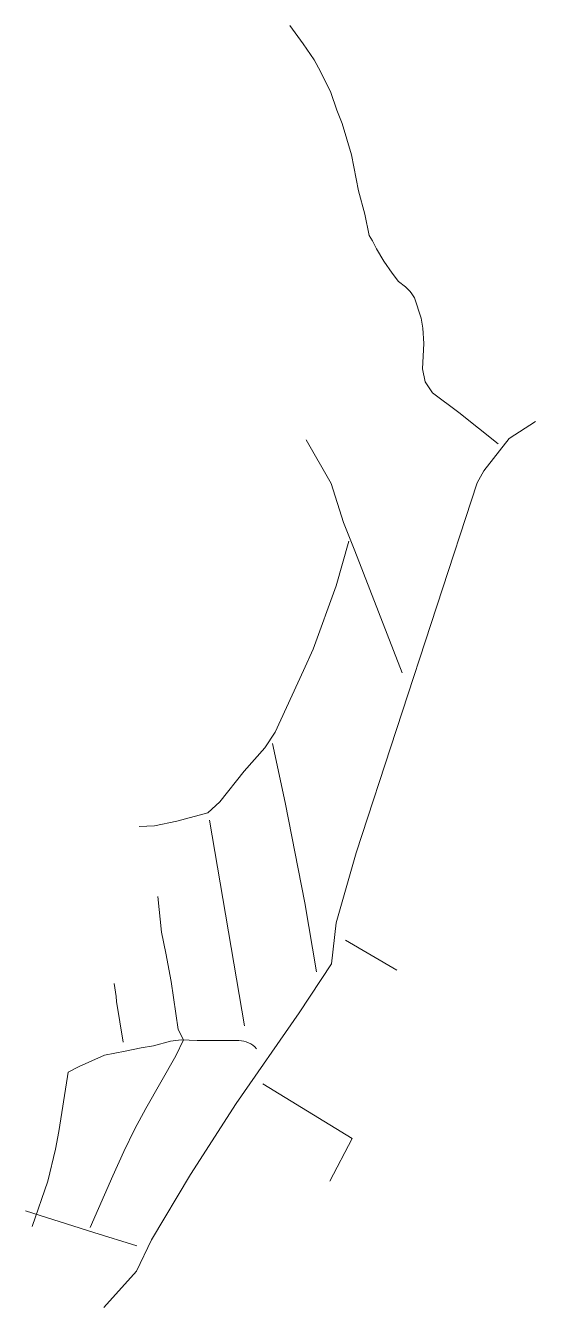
# Model space of a CAD drawing. Header units: metres. Extents: x 341202 to 343561, y 7371048 to 7372929.
# Drawn here: x 343154 to 343561, y 7371048 to 7372073 of the extents above.
import ezdxf

# ---------------------------------------------------------------- set-up
doc = ezdxf.new("R2010")
doc.units = ezdxf.units.M
doc.layers.add('ETAPA 2', color=254, linetype='Continuous', lineweight=9, true_color=0xc7f1ff)

msp = doc.modelspace()

# ---------------------------------------------------------------- linework, layer by layer
at = {"layer": 'ETAPA 2', "linetype": 'Continuous'}
for p, q in [((343269.6, 7371261), (343278.3, 7371262.3)), ((343278.3, 7371262.3), (343291, 7371261.6)), ((343291, 7371261.6), (343324.3, 7371261.6)), ((343217, 7371249.8), (343233.4, 7371253.1)), ((343233.4, 7371253.1), (343246.3, 7371255.7)), ((343246.3, 7371255.7), (343256.2, 7371257.5)), ((343256.2, 7371257.5), (343269.6, 7371261)), ((343196.8, 7371240.9), (343217, 7371249.8)), ((343180.4, 7371188.8), (343187.5, 7371232.8)), ((343187.5, 7371232.8), (343187.8, 7371236.4)), ((343187.8, 7371236.4), (343196.8, 7371240.9)), ((343177.8, 7371174.9), (343180.4, 7371188.8)), ((343171.6, 7371149.1), (343177.8, 7371174.9)), ((343159.1, 7371113), (343171.6, 7371149.1))]:
    msp.add_line(p, q, dxfattribs=at)
for points in [[(343365.1, 7372072.8), (343375.7, 7372058.3), (343384.5, 7372045.5), (343389.7, 7372036.1), (343397.8, 7372019.4), (343402.5, 7372005.3), (343407, 7371994.6), (343414.4, 7371969.4), (343420, 7371940.8), (343425, 7371922.1), (343428.5, 7371905), (343431.2, 7371900.9), (343434.2, 7371894.4), (343440.1, 7371884.6), (343446.9, 7371874.9), (343451.9, 7371868.4), (343457.6, 7371864), (343461.3, 7371860.4), (343462.6, 7371858.4), (343464.6, 7371855.3), (343470, 7371838.9), (343471.3, 7371830.9), (343472.1, 7371818.8), (343471, 7371798.4), (343473.3, 7371788.2), (343475.8, 7371784), (343479.2, 7371779.2), (343500, 7371763.5), (343531.6, 7371738.5)], [(343378.1, 7371741.8), (343398.1, 7371706.8), (343407.9, 7371675.7), (343416.9, 7371652.9), (343454.7, 7371555.6)], [(343244.7, 7371432.8), (343256.9, 7371433.1), (343274.8, 7371436.9), (343299.6, 7371443.5), (343309.2, 7371452.4), (343328.6, 7371477), (343345.2, 7371495.6), (343353.4, 7371508.1), (343375.9, 7371557.3), (343383.7, 7371574.5), (343402.1, 7371625.1), (343412.2, 7371660.7)], [(343386.4, 7371316.6), (343377.1, 7371371.7), (343361.4, 7371451.8), (343351.3, 7371499)], [(343300.9, 7371437.7), (343328.8, 7371273.4)], [(343259.6, 7371376.7), (343262.5, 7371348.1), (343266.1, 7371331.4), (343270.1, 7371308.7), (343275.8, 7371270.4), (343280, 7371262.3), (343273.9, 7371249.4), (343249.9, 7371207.4), (343241.1, 7371191.1), (343232.5, 7371172.8), (343223.7, 7371153.6), (343205.4, 7371112.2)], [(343409.5, 7371341.7), (343450.6, 7371317.8)], [(343224.6, 7371307.3), (343226.4, 7371296.7), (343226.6, 7371292.8), (343231.8, 7371260.4)], [(343343.6, 7371227), (343414.8, 7371183.3), (343397, 7371149.2)], [(343153.9, 7371125.5), (343208.5, 7371108.3), (343242.8, 7371097.5)]]:
    msp.add_lwpolyline(points, dxfattribs=at)
at = {"layer": 'ETAPA 2'}
msp.add_lwpolyline([(343561.3, 7371756.5), (343540.3, 7371742.9), (343520.2, 7371716.9), (343514.9, 7371707.4), (343418.1, 7371411.6), (343402, 7371355.6), (343398.4, 7371322.9), (343372.5, 7371283.8), (343322.3, 7371211.4), (343285.7, 7371154.5), (343254.6, 7371102.4), (343242.4, 7371077.3), (343216.5, 7371048.3)], dxfattribs=at)
at = {"layer": 'ETAPA 2', "linetype": 'Continuous', "extrusion": (0, 0, -1)}
msp.add_arc((-343324.3, 7371242.9), 18.7, 90.034, 139.4239, dxfattribs=at)

doc.saveas('drawing.dxf')
